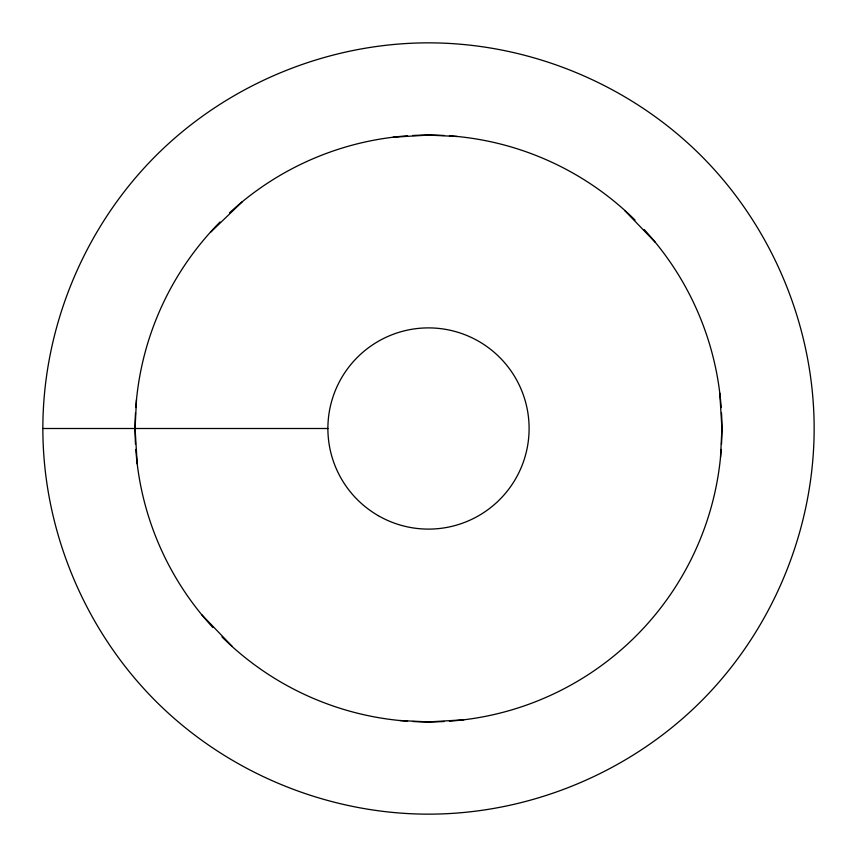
<?xml version="1.0" encoding="UTF-8"?>
<svg xmlns="http://www.w3.org/2000/svg" width="857" height="857" viewBox="0 0 857 857"><rect width="100%" height="100%" fill="white"/><g stroke="black" fill="none" stroke-linecap="round" stroke-linejoin="round"><path stroke-width="1.29" d="M42.85 428.5C42.882 327.342 84.297 227.351 155.803 155.803C227.351 84.297 327.342 42.882 428.5 42.85C529.658 42.882 629.649 84.297 701.197 155.803C772.703 227.351 814.118 327.342 814.15 428.5C814.118 529.658 772.703 629.649 701.197 701.197C629.649 772.703 529.658 814.118 428.5 814.15C327.342 814.118 227.351 772.703 155.803 701.197C84.297 629.649 42.882 529.658 42.85 428.5L327.899 428.5M136.488 399.737L135.074 428.5L137.206 463.873M720.512 457.263L721.926 428.5L719.794 393.127M210.779 232.076L242.349 201.674M393.127 137.206L428.5 135.074L457.263 136.488M463.873 719.794L428.5 721.926L399.737 720.512M624.924 210.779L655.326 242.349M201.674 614.651L232.076 646.221M721.508 412.795A293.426 293.426 0 0 1 721.508 444.205M721.187 449.432A293.426 293.426 0 0 1 449.432 721.187M444.205 721.508A293.426 293.426 0 0 1 412.795 721.508M407.568 721.187A293.426 293.426 0 0 1 221.942 636.912M212.847 627.485A293.426 293.426 0 0 1 135.813 449.432M135.492 444.205A293.426 293.426 0 0 1 135.492 412.795M135.813 407.568A293.426 293.426 0 0 1 220.088 221.942M229.515 212.847A293.426 293.426 0 0 1 407.568 135.813M412.795 135.492A293.426 293.426 0 0 1 444.205 135.492M449.432 135.813A293.426 293.426 0 0 1 635.058 220.088M644.153 229.515A293.426 293.426 0 0 1 721.187 407.568M378.194 515.625A100.601 100.601 0 0 0 529.101 428.5A100.601 100.601 0 0 0 378.194 341.375A100.601 100.601 0 0 0 378.194 515.625"/></g></svg>
